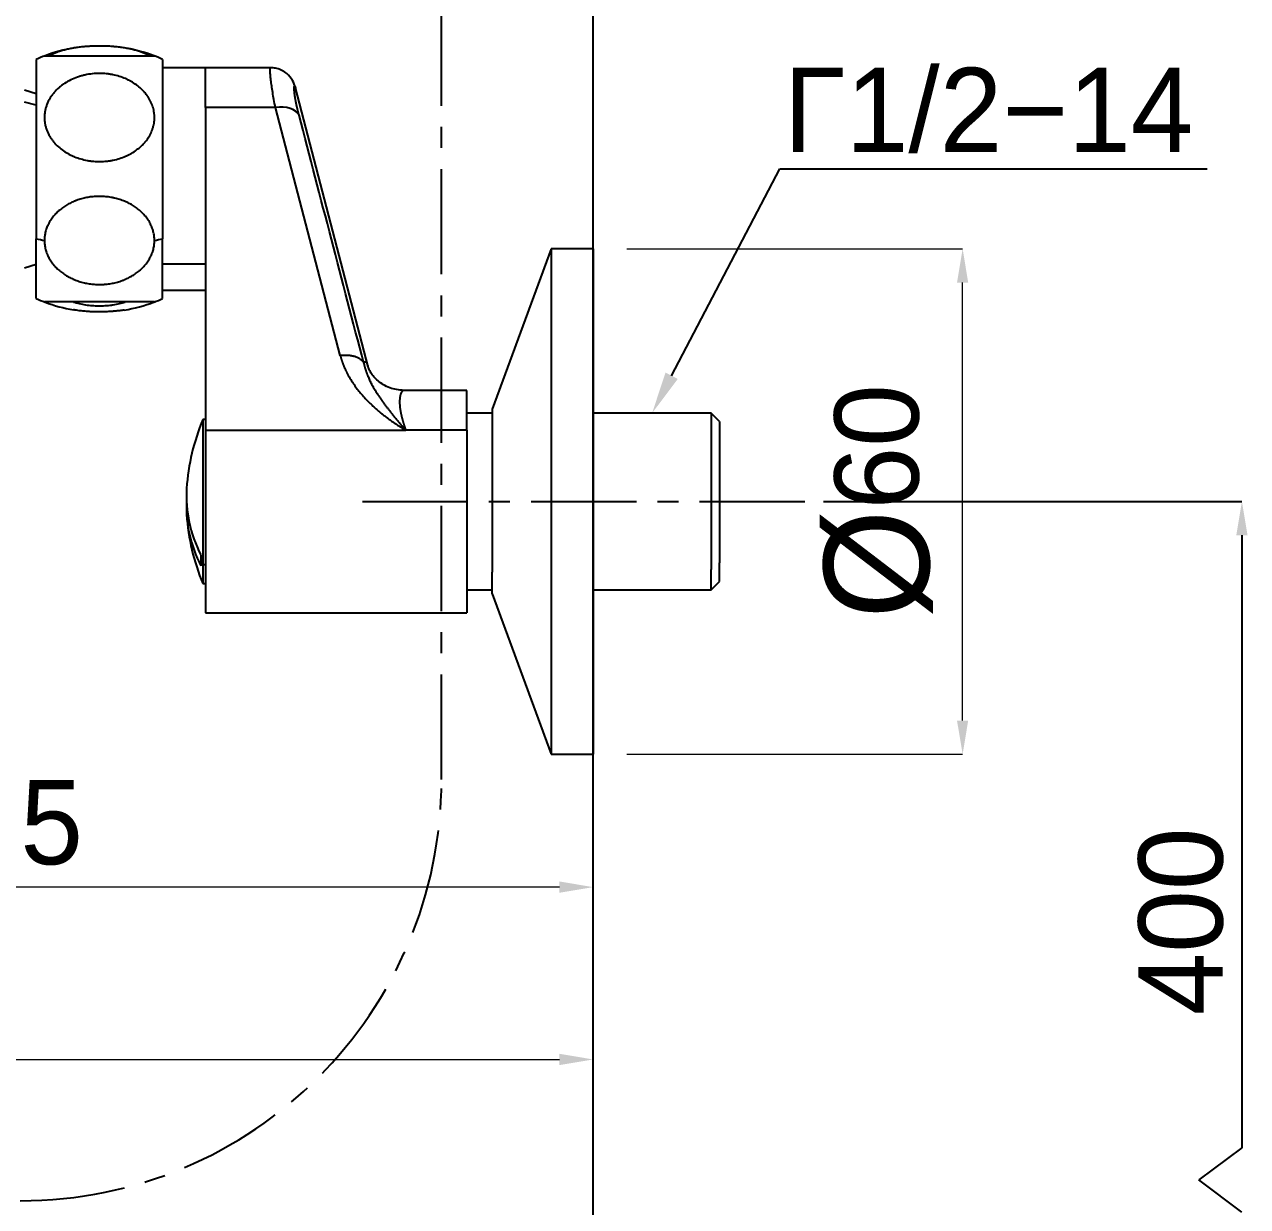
# Model space of a CAD drawing. Extents: x 0 to 1128, y 0 to 827.
# Drawn here: x 746.9 to 892.1, y 131.2 to 271.5 of the extents above; entities that cross this region are included whole.
import ezdxf
from ezdxf import colors
from ezdxf.entities.mleader import LeaderData, LeaderLine
from ezdxf.math import Vec2, Vec3

# ---------------------------------------------------------------- set-up
doc = ezdxf.new("R2010")
doc.units = 0
doc.header["$LTSCALE"] = 10
doc.header["$MEASUREMENT"] = 0
doc.header["$PDMODE"] = 3
doc.header["$PDSIZE"] = -10
doc.linetypes.add('CENTER', pattern=[2, 1.25, -0.25, 0.25, -0.25])
doc.layers.get('0').update_dxf_attribs({"linetype": 'CONTINUOUS'})
doc.layers.get('DEFPOINTS').update_dxf_attribs({"linetype": 'CONTINUOUS'})
doc.layers.add('1', color=7, linetype='CONTINUOUS')
doc.layers.add('치수선', color=7, linetype='CONTINUOUS', lineweight=20)
doc.styles.add('Daelim Dimension', font='')
doc.styles.get("Standard").update_dxf_attribs({"font": 'SYMBOL'})
doc.styles.get('Daelim Dimension').set_extended_font_data('나눔고딕')
doc.dimstyles.new('DEFAULT', dxfattribs={"dimscale": 2, "dimtxt": 2, "dimasz": 2, "dimexe": 0, "dimexo": 2, "dimgap": 1, "dimtad": 1, "dimdec": 1, "dimzin": 9, "dimdsep": 46, "dimtxsty": 'Daelim Dimension', "dimcen": 0.5, "dimclrd": 252, "dimclre": 252, "dimclrt": 3, "dimadec": 1, "dimazin": 0, "dimtfac": 1, "dimtdec": 1, "dimtix": 1, "dimtmove": 0, "dimatfit": 3, "dimfxl": 1, "dimtolj": 1, "dimtzin": 1, "dimlwd": 9, "dimlwe": 9, "dimarcsym": 0})

# ---------------------------------------------------------------- blocks, each defined once
blk = doc.blocks.new('*D17')
at = {"color": 5, "lineweight": 9, "ltscale": 0.5, "transparency": 16777216}
for p, q in [((818.45, 244.87), (858.31, 244.87)), ((858.31, 188.87), (858.31, 240.87)), ((818.45, 184.87), (858.31, 184.87))]:
    blk.add_line(p, q, dxfattribs=at)
at = {"color": 5, "ltscale": 0.5, "transparency": 16777216}
for points in [[(857.64, 240.87), (858.97, 240.87), (858.31, 244.87)], [(857.64, 188.87), (858.97, 188.87), (858.31, 184.87)]]:
    blk.add_solid(points, dxfattribs=at)
at = {"layer": 'DEFPOINTS', "color": 0, "ltscale": 0.5, "transparency": 16777216}
for p in [(814.45, 244.87), (858.31, 244.87), (814.45, 184.87)]:
    blk.add_point(p, dxfattribs=at)
at = {"color": 7, "lineweight": -3, "ltscale": 0.5, "transparency": 16777216, "insert": (848.32, 214.87), "char_height": 10, "attachment_point": 5, "rotation": 90, "style": 'Daelim Dimension'}
blk.add_mtext('\\A1;{\\H1.25x;\\C256;Ø}60', dxfattribs=at)
blk = doc.blocks.new('*D18')
at = {"color": 5, "lineweight": 9, "ltscale": 0.5, "transparency": 16777216}
for p, q in [((659.87, 180.87), (659.87, 169.09)), ((814.45, 180.87), (814.45, 169.09)), ((810.45, 169.09), (663.87, 169.09))]:
    blk.add_line(p, q, dxfattribs=at)
at = {"color": 5, "ltscale": 0.5, "transparency": 16777216}
for points in [[(663.87, 169.76), (663.87, 168.42), (659.87, 169.09)], [(810.45, 169.76), (810.45, 168.42), (814.45, 169.09)]]:
    blk.add_solid(points, dxfattribs=at)
at = {"layer": 'DEFPOINTS', "color": 0, "ltscale": 0.5, "transparency": 16777216}
for p in [(659.87, 184.87), (814.45, 184.87), (659.87, 169.09)]:
    blk.add_point(p, dxfattribs=at)
at = {"color": 7, "lineweight": -3, "ltscale": 0.5, "transparency": 16777216, "insert": (737.16, 176.73), "char_height": 10, "attachment_point": 5, "style": 'Daelim Dimension'}
blk.add_mtext('\\A1;154.5', dxfattribs=at)
blk = doc.blocks.new('*D19')
at = {"color": 5, "lineweight": 9, "ltscale": 0.5, "transparency": 16777216}
for p, q in [((617.22, 243.92), (617.22, 148.63)), ((814.45, 180.87), (814.45, 148.63)), ((621.22, 148.63), (810.45, 148.63))]:
    blk.add_line(p, q, dxfattribs=at)
at = {"color": 5, "ltscale": 0.5, "transparency": 16777216}
for points in [[(621.22, 149.3), (621.22, 147.96), (617.22, 148.63)], [(810.45, 149.3), (810.45, 147.96), (814.45, 148.63)]]:
    blk.add_solid(points, dxfattribs=at)
at = {"layer": 'DEFPOINTS', "color": 0, "ltscale": 0.5, "transparency": 16777216}
for p in [(617.22, 247.92), (814.45, 184.87), (814.45, 148.63)]:
    blk.add_point(p, dxfattribs=at)
at = {"color": 7, "lineweight": -3, "ltscale": 0.5, "transparency": 16777216, "insert": (715.83, 156.07), "char_height": 10, "attachment_point": 5, "style": 'Daelim Dimension'}
blk.add_mtext('\\A1;197', dxfattribs=at)

msp = doc.modelspace()

# ---------------------------------------------------------------- linework, layer by layer
at = {"color": 5, "lineweight": -3, "ltscale": 0.5}
for p, q in [((841.81, 214.87), (891.46, 214.87)), ((891.46, 210.87), (891.46, 138.15)), ((891.46, 138.15), (886.35, 134.32)), ((891.46, 130.48), (886.35, 134.32))]:
    msp.add_line(p, q, dxfattribs=at)
msp.add_solid([(890.79, 210.87), (892.13, 210.87), (891.46, 214.87)], dxfattribs=at)
at = {"layer": '1', "color": 7, "linetype": 'Continuous', "lineweight": -3}
for p, q in [((748.35, 267.37), (748.35, 246.07)), ((763.35, 267.37), (763.35, 246.07)), ((768.45, 266.37), (763.35, 266.37)), ((776.16, 266.37), (768.45, 266.37)), ((768.45, 261.65), (768.45, 266.37)), ((748.35, 263.27), (746.95, 263.72)), ((787.76, 230.86), (779.12, 263.98)), ((748.35, 261.92), (746.95, 262.3)), ((768.45, 261.65), (768.45, 223.35)), ((776.74, 261.65), (768.45, 261.65)), ((784.42, 232.21), (776.74, 261.65)), ((748.35, 238.97), (748.35, 246.07)), ((763.35, 238.97), (763.35, 246.07)), ((809.45, 244.87), (802.45, 225.82)), ((814.45, 244.87), (809.45, 244.87)), ((809.45, 244.87), (809.45, 191.88)), ((814.45, 244.87), (814.45, 184.87)), ((746.95, 242.62), (748.35, 243.06)), ((768.45, 243.06), (763.35, 243.06)), ((763.35, 239.97), (768.45, 239.97)), ((799.45, 228.07), (792.02, 228.07)), ((792.02, 228.07), (792.02, 228.07)), ((799.45, 223.35), (799.45, 228.07)), ((802.45, 225.37), (799.45, 225.37)), ((802.45, 225.82), (802.45, 206.48)), ((828.45, 225.37), (814.45, 225.37)), ((829.45, 224.37), (828.45, 225.37)), ((828.45, 225.37), (828.45, 206.82)), ((768.45, 224.62), (768.13, 224.62)), ((768.13, 224.62), (768.13, 207.4)), ((829.45, 224.37), (829.45, 207.59)), ((768.45, 223.35), (768.45, 201.67)), ((768.45, 223.35), (792.2, 223.35)), ((799.45, 223.35), (792.2, 223.35)), ((799.45, 223.35), (799.45, 201.67)), ((768.13, 207.4), (768.13, 205.12)), ((768.13, 207.4), (768.45, 207.4)), ((802.45, 203.92), (802.45, 206.48)), ((828.45, 204.37), (828.45, 206.82)), ((829.45, 205.37), (829.45, 207.59)), ((768.13, 205.12), (768.45, 205.12)), ((828.45, 204.37), (829.45, 205.37)), ((799.45, 204.37), (802.45, 204.37)), ((802.45, 203.92), (809.45, 184.87)), ((814.45, 204.37), (828.45, 204.37)), ((768.45, 201.67), (799.45, 201.67)), ((809.45, 191.88), (809.45, 184.87)), ((809.45, 184.87), (814.45, 184.87))]:
    msp.add_line(p, q, dxfattribs=at)
at = {"layer": '1', "color": 1, "linetype": 'CENTER', "lineweight": -3}
msp.add_line((787.08, 214.87), (841.81, 214.87), dxfattribs=at)
at = {"layer": '1', "color": 7, "linetype": 'Continuous', "lineweight": -3}
for centre, radius, start, end in [((755.85, 250.59), 18.38, 99.6484, 110.5736), ((755.85, 250.59), 18.38, 69.359, 80.8356), ((755.85, 250.59), 18.38, 110.5738, 114.0852), ((755.85, 250.59), 18.38, 65.9148, 69.3589), ((755.85, 255.75), 18.38, 245.9148, 249.4277), ((755.85, 255.75), 18.38, 249.4278, 260.3623), ((755.85, 255.75), 18.38, 279.1691, 290.74), ((755.85, 255.75), 18.38, 290.6418, 294.0852), ((791.15, 214.87), 25, 157.0455, 176.4322), ((791.15, 214.87), 25, 183.5678, 202.9545)]:
    msp.add_arc(centre, radius, start, end, dxfattribs=at)
at = {"layer": '1', "color": 1, "linetype": 'CENTER', "lineweight": -3}
msp.add_arc((746.45, 181.85), 50, 270, 360, dxfattribs=at)
at = {"layer": '1', "color": 7, "linetype": 'Continuous', "lineweight": -3}
for centre, major_axis, ratio, start_param, end_param in [((776.74, 259.72), (-2.9, -0.76), 0.630305, 3.29273, 4.54929), ((755.85, 254.46), (-18.38, 0), 0.5, 1.150431, 1.207428), ((755.85, 254.46), (-18.38, 0), 0.5, 1.934165, 1.991162), ((791.15, 215.51), (24.98, 0), 0.766044, 3.093873, 3.515313), ((791.15, 214.22), (24.98, 0), 0.766044, 3.108004, 3.515313), ((791.15, 214.87), (25, 0), 0.766044, 3.516296, 3.542224)]:
    msp.add_ellipse(centre, major_axis=major_axis, ratio=ratio, start_param=start_param, end_param=end_param, dxfattribs=at)
at = {"layer": '1', "color": 1, "linetype": 'CENTER', "lineweight": -3}
msp.add_open_spline([(796.45, 181.85), (796.45, 341.64), (796.45, 398.72)], degree=1, knots=[0.3515944, 0.3515944, 0.9166667, 1, 1], dxfattribs=at)
at = {"layer": '1', "color": 7, "linetype": 'Continuous', "lineweight": -3}
for points, knots in [([(761.73, 267.78), (761.68, 267.82), (761.62, 267.85), (761.45, 267.95), (761.33, 268.01), (761.14, 268.09), (761.08, 268.12), (760.95, 268.18), (760.88, 268.2), (760.67, 268.28), (760.52, 268.33), (760.22, 268.42), (760.06, 268.47), (759.81, 268.53), (759.72, 268.55), (759.59, 268.58), (759.55, 268.59), (759.46, 268.61), (759.42, 268.62), (759.19, 268.66), (759.01, 268.69), (758.64, 268.75), (758.26, 268.81), (757.87, 268.85), (757.62, 268.87), (757.57, 268.88), (757.47, 268.89), (757.32, 268.9), (757.17, 268.91), (756.86, 268.93), (756.46, 268.95), (756.05, 268.95), (755.74, 268.95), (755.64, 268.95), (755.48, 268.95), (755.43, 268.95), (755.33, 268.95), (755.28, 268.95), (755.02, 268.94), (754.81, 268.93), (754.41, 268.9), (754.21, 268.89), (753.82, 268.85), (753.62, 268.83), (753.33, 268.79), (753.24, 268.78), (753.09, 268.76), (753.05, 268.75), (752.95, 268.74), (752.9, 268.73), (752.67, 268.69), (752.31, 268.63), (751.97, 268.55), (751.64, 268.47), (751.48, 268.42), (751.25, 268.35), (751.17, 268.33), (751.06, 268.29), (751.02, 268.28), (750.95, 268.25), (750.92, 268.24), (750.74, 268.18), (750.61, 268.12), (750.36, 268.01), (750.25, 267.95), (750.07, 267.85), (750.01, 267.81), (749.94, 267.77)], [0, 0, 0, 0, 0.025923, 0.025923, 0.068914, 0.068914, 0.090409, 0.090409, 0.111904, 0.111904, 0.154894, 0.154894, 0.197885, 0.197885, 0.21938, 0.21938, 0.230128, 0.230128, 0.240875, 0.240875, 0.283866, 0.283866, 0.326856, 0.369847, 0.369847, 0.380594, 0.380594, 0.391342, 0.412837, 0.412837, 0.455827, 0.498818, 0.498818, 0.520313, 0.520313, 0.531061, 0.531061, 0.541808, 0.541808, 0.584799, 0.584799, 0.627789, 0.627789, 0.670779, 0.670779, 0.692275, 0.692275, 0.703022, 0.703022, 0.71377, 0.71377, 0.75676, 0.799751, 0.799751, 0.842741, 0.842741, 0.864236, 0.864236, 0.874984, 0.874984, 0.885732, 0.885732, 0.928722, 0.928722, 0.971712, 0.971712, 1, 1, 1, 1]), ([(749.31, 267.77), (749.31, 267.77), (749.32, 267.77), (749.34, 267.77), (749.37, 267.77), (749.38, 267.77), (749.41, 267.77), (749.42, 267.77), (749.43, 267.77), (749.44, 267.77), (749.49, 267.77), (749.54, 267.77), (749.65, 267.77), (749.78, 267.77), (749.93, 267.77), (750.04, 267.77), (750.06, 267.77), (750.11, 267.77), (750.18, 267.77), (750.25, 267.77), (750.4, 267.77), (750.61, 267.77), (750.84, 267.77), (751.03, 267.77), (751.09, 267.77), (751.19, 267.77), (751.22, 267.77), (751.28, 267.77), (751.45, 267.77), (751.62, 267.77), (751.91, 267.77), (752.2, 267.77), (752.51, 267.77), (752.75, 267.77), (752.83, 267.77), (752.95, 267.77), (752.99, 267.77), (753.07, 267.77), (753.27, 267.77), (753.48, 267.77), (753.82, 267.77), (754.16, 267.77), (754.5, 267.77), (754.77, 267.77), (754.85, 267.77), (754.99, 267.77), (755.03, 267.77), (755.12, 267.77), (755.34, 267.77), (755.74, 267.77), (756.27, 267.77), (756.62, 267.77), (756.97, 267.77), (757.15, 267.77), (757.37, 267.77), (757.41, 267.77), (757.5, 267.77), (757.63, 267.77), (757.76, 267.77), (758.01, 267.77), (758.35, 267.77), (758.67, 267.77), (758.99, 267.77), (759.14, 267.77), (759.38, 267.77), (759.45, 267.77), (759.6, 267.77), (759.68, 267.77), (759.9, 267.77), (760.18, 267.77), (760.44, 267.77), (760.7, 267.77), (760.82, 267.77), (760.99, 267.77), (761.08, 267.77), (761.16, 267.77), (761.21, 267.77), (761.24, 267.77), (761.37, 267.77), (761.57, 267.77), (761.74, 267.77), (761.89, 267.77), (761.96, 267.77), (762.05, 267.77), (762.1, 267.77), (762.13, 267.77), (762.16, 267.77), (762.17, 267.77), (762.23, 267.77), (762.27, 267.77), (762.33, 267.77), (762.37, 267.77), (762.38, 267.77), (762.38, 267.77)], [0, 0, 0, 0, 0.009185, 0.036134, 0.036134, 0.049608, 0.049608, 0.056346, 0.056346, 0.063083, 0.063083, 0.090032, 0.090032, 0.116981, 0.14393, 0.14393, 0.150667, 0.150667, 0.157405, 0.170879, 0.170879, 0.197828, 0.224777, 0.224777, 0.238252, 0.238252, 0.244989, 0.244989, 0.251727, 0.278676, 0.278676, 0.305625, 0.332574, 0.332574, 0.346048, 0.346048, 0.352786, 0.352786, 0.359523, 0.386472, 0.386472, 0.413421, 0.44037, 0.44037, 0.453845, 0.453845, 0.460582, 0.460582, 0.467319, 0.494269, 0.521218, 0.548167, 0.548167, 0.575116, 0.575116, 0.581853, 0.581853, 0.588591, 0.602065, 0.602065, 0.629014, 0.655963, 0.655963, 0.682912, 0.682912, 0.696387, 0.696387, 0.709862, 0.709862, 0.736811, 0.76376, 0.76376, 0.790709, 0.790709, 0.804183, 0.810921, 0.810921, 0.817658, 0.817658, 0.844607, 0.871556, 0.871556, 0.898505, 0.898505, 0.91198, 0.918717, 0.918717, 0.925454, 0.925454, 0.952404, 0.952404, 0.979353, 1, 1, 1, 1]), ([(755.89, 265.7), (755.59, 265.7), (755.29, 265.68), (754.7, 265.62), (754.41, 265.57), (753.97, 265.48), (753.83, 265.44), (753.65, 265.39), (753.61, 265.38), (753.54, 265.36), (753.43, 265.33), (753.33, 265.29), (752.98, 265.17), (752.71, 265.06), (752.19, 264.81), (751.94, 264.66), (751.67, 264.48), (751.64, 264.46), (751.58, 264.42), (751.55, 264.4), (751.46, 264.34), (751.4, 264.3), (751.24, 264.17), (751.13, 264.08), (750.81, 263.81), (750.62, 263.61), (750.35, 263.3), (750.27, 263.19), (750.17, 263.05), (750.15, 263.02), (750.11, 262.97), (750.09, 262.94), (750.03, 262.85), (750, 262.79), (749.82, 262.51), (749.71, 262.27), (749.56, 261.9), (749.52, 261.78), (749.45, 261.53), (749.42, 261.4), (749.37, 261.14), (749.33, 260.88), (749.31, 260.62), (749.31, 260.23), (749.33, 259.97), (749.39, 259.68), (749.39, 259.65), (749.41, 259.59), (749.41, 259.55), (749.44, 259.46), (749.45, 259.39), (749.51, 259.2), (749.55, 259.08), (749.69, 258.71), (749.8, 258.47), (749.96, 258.21), (749.98, 258.18), (750.01, 258.12), (750.03, 258.09), (750.08, 258.01), (750.12, 257.95), (750.24, 257.78), (750.32, 257.67), (750.59, 257.36), (750.78, 257.16), (750.99, 256.97)], [0, 0, 0, 0, 0.0625, 0.0625, 0.125, 0.125, 0.15625, 0.15625, 0.164062, 0.164062, 0.171875, 0.1875, 0.1875, 0.25, 0.25, 0.3125, 0.3125, 0.320312, 0.320312, 0.328125, 0.328125, 0.34375, 0.34375, 0.375, 0.375, 0.4375, 0.4375, 0.46875, 0.46875, 0.476562, 0.476562, 0.484375, 0.484375, 0.5, 0.5, 0.5625, 0.5625, 0.59375, 0.59375, 0.625, 0.625, 0.65625, 0.6875, 0.6875, 0.75, 0.75, 0.757812, 0.757812, 0.765625, 0.765625, 0.78125, 0.78125, 0.8125, 0.8125, 0.875, 0.875, 0.882812, 0.882812, 0.890625, 0.890625, 0.90625, 0.90625, 0.9375, 0.9375, 1, 1, 1, 1]), ([(750.99, 256.97), (751.18, 256.81), (751.37, 256.66), (751.78, 256.37), (751.99, 256.24), (752.32, 256.07), (752.43, 256.01), (752.61, 255.93), (752.69, 255.89), (752.78, 255.85), (752.84, 255.83), (752.87, 255.81), (753.14, 255.7), (753.38, 255.62), (753.88, 255.48), (754.13, 255.42), (754.51, 255.35), (754.64, 255.33), (754.83, 255.3), (754.9, 255.29), (755.03, 255.28), (755.09, 255.27), (755.42, 255.24), (755.68, 255.23), (756.2, 255.24), (756.46, 255.26), (756.85, 255.3), (756.98, 255.32), (757.17, 255.35), (757.23, 255.36), (757.33, 255.37), (757.36, 255.38), (757.43, 255.39), (757.71, 255.45), (758, 255.53), (758.48, 255.68), (758.72, 255.77), (759.07, 255.92), (759.19, 255.97), (759.36, 256.06), (759.41, 256.09), (759.5, 256.13), (759.52, 256.15), (759.58, 256.18), (759.83, 256.32), (760.06, 256.47), (760.46, 256.76), (760.65, 256.92), (760.91, 257.17), (761, 257.25), (761.12, 257.39), (761.16, 257.43), (761.22, 257.5), (761.24, 257.52), (761.28, 257.57), (761.3, 257.59), (761.47, 257.8), (761.6, 257.99), (761.84, 258.39), (761.95, 258.6), (762.08, 258.92), (762.12, 259.02), (762.18, 259.19), (762.2, 259.24), (762.23, 259.35), (762.24, 259.41), (762.31, 259.69), (762.35, 259.91), (762.38, 260.36), (762.38, 260.59), (762.36, 260.84), (762.36, 260.87), (762.35, 260.93), (762.34, 261.01), (762.33, 261.1), (762.3, 261.27), (762.28, 261.38), (762.2, 261.71), (762.12, 261.92), (762.01, 262.19), (761.98, 262.27), (761.94, 262.35), (761.91, 262.4), (761.9, 262.43), (761.83, 262.56), (761.77, 262.66), (761.59, 262.96), (761.45, 263.15), (761.23, 263.43), (761.15, 263.52), (761.02, 263.65), (760.98, 263.69), (760.89, 263.78), (760.85, 263.82), (760.63, 264.03), (760.44, 264.19), (760.04, 264.48), (759.83, 264.61), (759.56, 264.77), (759.47, 264.81), (759.39, 264.86), (759.33, 264.89), (759.3, 264.9), (759.16, 264.97), (759.04, 265.03), (758.69, 265.18), (758.45, 265.27), (757.96, 265.42), (757.71, 265.48), (757.39, 265.55), (757.33, 265.56), (757.2, 265.58), (757.01, 265.62), (756.81, 265.64), (756.42, 265.68), (756.16, 265.7), (755.89, 265.7)], [0, 0, 0, 0, 0.03125, 0.03125, 0.0625, 0.0625, 0.078125, 0.078125, 0.085937, 0.089844, 0.089844, 0.09375, 0.09375, 0.125, 0.125, 0.15625, 0.15625, 0.171875, 0.171875, 0.179687, 0.179687, 0.1875, 0.1875, 0.21875, 0.21875, 0.25, 0.25, 0.265625, 0.265625, 0.273437, 0.273437, 0.277344, 0.277344, 0.28125, 0.3125, 0.3125, 0.34375, 0.34375, 0.359375, 0.359375, 0.367187, 0.367187, 0.371094, 0.371094, 0.375, 0.40625, 0.40625, 0.4375, 0.4375, 0.453125, 0.453125, 0.460937, 0.460937, 0.464844, 0.464844, 0.46875, 0.46875, 0.5, 0.5, 0.53125, 0.53125, 0.546875, 0.546875, 0.554687, 0.554687, 0.5625, 0.5625, 0.59375, 0.59375, 0.625, 0.625, 0.628906, 0.628906, 0.632812, 0.640625, 0.640625, 0.65625, 0.65625, 0.6875, 0.6875, 0.695312, 0.699219, 0.699219, 0.703125, 0.703125, 0.71875, 0.71875, 0.75, 0.75, 0.765625, 0.765625, 0.773437, 0.773437, 0.78125, 0.78125, 0.8125, 0.8125, 0.84375, 0.84375, 0.851562, 0.855469, 0.855469, 0.859375, 0.859375, 0.875, 0.875, 0.90625, 0.90625, 0.9375, 0.9375, 0.945312, 0.945312, 0.953125, 0.96875, 0.96875, 1, 1, 1, 1]), ([(776.74, 261.65), (776.67, 261.98), (776.61, 262.29), (776.5, 262.88), (776.45, 263.16), (776.37, 263.7), (776.33, 263.95), (776.28, 264.31), (776.25, 264.48), (776.23, 264.67), (776.22, 264.76), (776.21, 264.8), (776.21, 264.82), (776.21, 264.83), (776.21, 264.84), (776.21, 264.84), (776.21, 264.84), (776.21, 264.84), (776.21, 264.84), (776.21, 264.84), (776.19, 265.02), (776.17, 265.19), (776.14, 265.5), (776.13, 265.64), (776.12, 265.9), (776.12, 266.01), (776.12, 266.15), (776.12, 266.19), (776.12, 266.24), (776.12, 266.26), (776.13, 266.29), (776.13, 266.3), (776.13, 266.3), (776.13, 266.31), (776.13, 266.31), (776.13, 266.31), (776.13, 266.31), (776.13, 266.31), (776.13, 266.31), (776.13, 266.31), (776.13, 266.31), (776.13, 266.31), (776.13, 266.31), (776.13, 266.32), (776.13, 266.32), (776.14, 266.34), (776.14, 266.35), (776.14, 266.36), (776.15, 266.36), (776.15, 266.37), (776.16, 266.37), (776.16, 266.37)], [0, 0, 0, 0, 0.103756, 0.103756, 0.207512, 0.207512, 0.311268, 0.311268, 0.363146, 0.389085, 0.402055, 0.40854, 0.411782, 0.413403, 0.414214, 0.414619, 0.414822, 0.414923, 0.414923, 0.415024, 0.415024, 0.51878, 0.51878, 0.622537, 0.622537, 0.726293, 0.726293, 0.778171, 0.778171, 0.80411, 0.817079, 0.823564, 0.826806, 0.828428, 0.829238, 0.829643, 0.829846, 0.829947, 0.829998, 0.830023, 0.830036, 0.830036, 0.830049, 0.830049, 0.881927, 0.881927, 0.933805, 0.933805, 0.985683, 0.985683, 1, 1, 1, 1]), ([(779.15, 263.81), (779.1, 264.1), (778.91, 264.68), (778.32, 265.54), (777.52, 266.09), (776.76, 266.33), (776.36, 266.37), (776.15, 266.37)], [0, 0, 0, 0, 0.222928, 0.467673, 0.731149, 0.866335, 1, 1, 1, 1]), ([(779.54, 260.75), (779.53, 260.76), (779.53, 260.79), (779.52, 260.82), (779.51, 260.86), (779.5, 260.89), (779.49, 260.93), (779.48, 260.97), (779.47, 261), (779.46, 261.04), (779.45, 261.07), (779.44, 261.11), (779.44, 261.14), (779.43, 261.18), (779.42, 261.21), (779.41, 261.25), (779.4, 261.28), (779.39, 261.32), (779.38, 261.35), (779.38, 261.39), (779.37, 261.42), (779.36, 261.46), (779.35, 261.49), (779.34, 261.52), (779.34, 261.56), (779.33, 261.59), (779.32, 261.62), (779.31, 261.66), (779.3, 261.69), (779.3, 261.72), (779.29, 261.76), (779.28, 261.79), (779.28, 261.82), (779.27, 261.85), (779.26, 261.89), (779.25, 261.92), (779.25, 261.95), (779.24, 261.98), (779.23, 262.01), (779.23, 262.04), (779.22, 262.07), (779.21, 262.11), (779.21, 262.14), (779.2, 262.17), (779.2, 262.2), (779.19, 262.23), (779.18, 262.26), (779.18, 262.29), (779.17, 262.32), (779.17, 262.35), (779.16, 262.38), (779.15, 262.41), (779.15, 262.43), (779.14, 262.46), (779.14, 262.49), (779.13, 262.52), (779.13, 262.55), (779.12, 262.58), (779.12, 262.6), (779.11, 262.63), (779.11, 262.66), (779.1, 262.69), (779.1, 262.71), (779.09, 262.74), (779.09, 262.77), (779.08, 262.79), (779.08, 262.82), (779.08, 262.85), (779.07, 262.87), (779.07, 262.9), (779.06, 262.92), (779.06, 262.95), (779.06, 262.97), (779.05, 263), (779.05, 263.02), (779.04, 263.05), (779.03, 263.14), (779.01, 263.29), (778.99, 263.49), (778.97, 263.67), (778.97, 263.84), (778.96, 263.98), (778.97, 264.1), (778.98, 264.16), (779, 264.19), (779.01, 264.21), (779.04, 264.2), (779.07, 264.15), (779.09, 264.08), (779.1, 264.04), (779.11, 264.02)], [0, 0, 0, 0, 0.004563, 0.00913, 0.013701, 0.018275, 0.022854, 0.027437, 0.032024, 0.036615, 0.04121, 0.045808, 0.050411, 0.055018, 0.059629, 0.064244, 0.068863, 0.073486, 0.078113, 0.082744, 0.087379, 0.092019, 0.096662, 0.101309, 0.105961, 0.110616, 0.115275, 0.119939, 0.124607, 0.129278, 0.133954, 0.138634, 0.143318, 0.148006, 0.152698, 0.157394, 0.162094, 0.166799, 0.171507, 0.17622, 0.180936, 0.185657, 0.190382, 0.195112, 0.199845, 0.204583, 0.209325, 0.214072, 0.218822, 0.223578, 0.228337, 0.233101, 0.237869, 0.242642, 0.247419, 0.252201, 0.256988, 0.261778, 0.266574, 0.271374, 0.276178, 0.280988, 0.285802, 0.29062, 0.295444, 0.300272, 0.305105, 0.309942, 0.314785, 0.319632, 0.324484, 0.329341, 0.334203, 0.33907, 0.343942, 0.348819, 0.353701, 0.398408, 0.446086, 0.496766, 0.550486, 0.607278, 0.667179, 0.730236, 0.756855, 0.799373, 0.857907, 0.932618, 0.967092, 1, 1, 1, 1]), ([(779.11, 264.02), (779.11, 264.02), (779.11, 264.02), (779.11, 264.01), (779.11, 264)], [0, 0, 0, 0, 0.00894, 1, 1, 1, 1]), ([(762.38, 245.87), (762.38, 246.05), (762.37, 246.23), (762.32, 246.58), (762.25, 246.93), (762.14, 247.27), (762.06, 247.48), (762.04, 247.53), (762, 247.61), (761.98, 247.65), (761.93, 247.78), (761.88, 247.86), (761.75, 248.1), (761.66, 248.26), (761.45, 248.56), (761.33, 248.71), (761.14, 248.92), (761.08, 248.99), (760.95, 249.13), (760.88, 249.2), (760.67, 249.39), (760.52, 249.52), (760.22, 249.75), (760.06, 249.87), (759.81, 250.02), (759.72, 250.07), (759.59, 250.15), (759.55, 250.17), (759.46, 250.22), (759.42, 250.24), (759.19, 250.36), (759.01, 250.44), (758.64, 250.6), (758.26, 250.73), (757.87, 250.84), (757.62, 250.9), (757.57, 250.91), (757.47, 250.93), (757.32, 250.96), (757.17, 250.99), (756.86, 251.04), (756.46, 251.08), (756.05, 251.1), (755.74, 251.1), (755.64, 251.1), (755.48, 251.09), (755.43, 251.09), (755.33, 251.08), (755.28, 251.08), (755.02, 251.06), (754.81, 251.04), (754.41, 250.97), (754.21, 250.93), (753.82, 250.84), (753.62, 250.79), (753.33, 250.69), (753.24, 250.66), (753.09, 250.61), (753.05, 250.59), (752.95, 250.55), (752.9, 250.54), (752.67, 250.44), (752.31, 250.27), (751.97, 250.08), (751.64, 249.87), (751.48, 249.76), (751.25, 249.58), (751.17, 249.52), (751.06, 249.42), (751.02, 249.39), (750.95, 249.33), (750.92, 249.29), (750.74, 249.13), (750.61, 248.99), (750.36, 248.71), (750.25, 248.56), (750.04, 248.26), (749.94, 248.1), (749.83, 247.9), (749.81, 247.86), (749.77, 247.78), (749.71, 247.65), (749.65, 247.53), (749.55, 247.28), (749.5, 247.1), (749.41, 246.76), (749.37, 246.58), (749.34, 246.36), (749.34, 246.32), (749.33, 246.23), (749.33, 246.18), (749.32, 246.05), (749.31, 245.96), (749.31, 245.87)], [0, 0, 0, 0, 0.03125, 0.03125, 0.0625, 0.09375, 0.09375, 0.101562, 0.101562, 0.109375, 0.109375, 0.125, 0.125, 0.15625, 0.15625, 0.1875, 0.1875, 0.203125, 0.203125, 0.21875, 0.21875, 0.25, 0.25, 0.28125, 0.28125, 0.296875, 0.296875, 0.304687, 0.304687, 0.3125, 0.3125, 0.34375, 0.34375, 0.375, 0.40625, 0.40625, 0.414062, 0.414062, 0.421875, 0.4375, 0.4375, 0.46875, 0.5, 0.5, 0.515625, 0.515625, 0.523437, 0.523437, 0.53125, 0.53125, 0.5625, 0.5625, 0.59375, 0.59375, 0.625, 0.625, 0.640625, 0.640625, 0.648437, 0.648437, 0.65625, 0.65625, 0.6875, 0.71875, 0.71875, 0.75, 0.75, 0.765625, 0.765625, 0.773437, 0.773437, 0.78125, 0.78125, 0.8125, 0.8125, 0.84375, 0.84375, 0.875, 0.875, 0.882812, 0.882812, 0.890625, 0.90625, 0.90625, 0.9375, 0.9375, 0.96875, 0.96875, 0.976562, 0.976562, 0.984375, 0.984375, 1, 1, 1, 1]), ([(749.31, 245.87), (749.31, 245.69), (749.33, 245.51), (749.37, 245.16), (749.44, 244.81), (749.55, 244.46), (749.63, 244.25), (749.65, 244.21), (749.69, 244.13), (749.71, 244.08), (749.77, 243.96), (749.81, 243.88), (749.94, 243.64), (750.03, 243.48), (750.25, 243.18), (750.36, 243.03), (750.55, 242.81), (750.61, 242.74), (750.74, 242.61), (750.81, 242.54), (751.02, 242.34), (751.17, 242.22), (751.48, 241.98), (751.64, 241.87), (751.89, 241.71), (751.97, 241.66), (752.1, 241.59), (752.14, 241.56), (752.23, 241.51), (752.27, 241.49), (752.5, 241.38), (752.68, 241.29), (753.05, 241.14), (753.43, 241), (753.82, 240.89), (754.07, 240.84), (754.12, 240.82), (754.22, 240.8), (754.37, 240.77), (754.52, 240.75), (754.83, 240.7), (755.23, 240.65), (755.64, 240.64), (755.95, 240.64), (756.05, 240.64), (756.21, 240.64), (756.26, 240.65), (756.36, 240.65), (756.41, 240.66), (756.67, 240.68), (756.88, 240.7), (757.28, 240.76), (757.48, 240.8), (757.87, 240.89), (758.07, 240.95), (758.36, 241.04), (758.46, 241.07), (758.6, 241.13), (758.65, 241.14), (758.74, 241.18), (758.79, 241.2), (759.02, 241.3), (759.38, 241.46), (759.72, 241.66), (760.05, 241.87), (760.21, 241.98), (760.44, 242.16), (760.52, 242.22), (760.63, 242.31), (760.67, 242.34), (760.74, 242.41), (760.78, 242.44), (760.95, 242.61), (761.08, 242.74), (761.33, 243.03), (761.44, 243.17), (761.65, 243.48), (761.75, 243.63), (761.86, 243.84), (761.88, 243.88), (761.92, 243.96), (761.99, 244.08), (762.04, 244.21), (762.14, 244.46), (762.2, 244.63), (762.29, 244.98), (762.32, 245.15), (762.35, 245.37), (762.35, 245.42), (762.36, 245.51), (762.37, 245.55), (762.37, 245.69), (762.38, 245.78), (762.38, 245.87)], [0, 0, 0, 0, 0.03125, 0.03125, 0.0625, 0.09375, 0.09375, 0.101563, 0.101563, 0.109375, 0.109375, 0.125, 0.125, 0.15625, 0.15625, 0.1875, 0.1875, 0.203125, 0.203125, 0.21875, 0.21875, 0.25, 0.25, 0.28125, 0.28125, 0.296875, 0.296875, 0.304688, 0.304688, 0.3125, 0.3125, 0.34375, 0.34375, 0.375, 0.40625, 0.40625, 0.414063, 0.414063, 0.421875, 0.4375, 0.4375, 0.46875, 0.5, 0.5, 0.515625, 0.515625, 0.523438, 0.523438, 0.53125, 0.53125, 0.5625, 0.5625, 0.59375, 0.59375, 0.625, 0.625, 0.640625, 0.640625, 0.648438, 0.648438, 0.65625, 0.65625, 0.6875, 0.71875, 0.71875, 0.75, 0.75, 0.765625, 0.765625, 0.773438, 0.773438, 0.78125, 0.78125, 0.8125, 0.8125, 0.84375, 0.84375, 0.875, 0.875, 0.882813, 0.882813, 0.890625, 0.90625, 0.90625, 0.9375, 0.9375, 0.96875, 0.96875, 0.976563, 0.976563, 0.984375, 0.984375, 1, 1, 1, 1]), ([(755.89, 238.57), (755.72, 238.57), (755.36, 238.57), (754.83, 238.57), (754.49, 238.57), (754.14, 238.57), (753.97, 238.57), (753.76, 238.57), (753.71, 238.57), (753.63, 238.57), (753.59, 238.57), (753.46, 238.57), (753.38, 238.57), (753.13, 238.57), (752.81, 238.57), (752.49, 238.57), (752.19, 238.57), (752.04, 238.57), (751.82, 238.57), (751.75, 238.57), (751.65, 238.57), (751.61, 238.57), (751.54, 238.57), (751.37, 238.57), (751.07, 238.57), (750.83, 238.57), (750.6, 238.57), (750.5, 238.57), (750.34, 238.57), (750.27, 238.57), (750.2, 238.57), (750.15, 238.57), (750.13, 238.57), (750.01, 238.57), (749.85, 238.57), (749.71, 238.57), (749.59, 238.57), (749.54, 238.57), (749.47, 238.57), (749.44, 238.57), (749.41, 238.57), (749.4, 238.57), (749.39, 238.57), (749.36, 238.57), (749.34, 238.57), (749.32, 238.57), (749.31, 238.57), (749.31, 238.57)], [0, 0, 0, 0, 0.053571, 0.107141, 0.160712, 0.160712, 0.214283, 0.214283, 0.227676, 0.227676, 0.241068, 0.241068, 0.267854, 0.267854, 0.321424, 0.374995, 0.374995, 0.428566, 0.428566, 0.455351, 0.455351, 0.468744, 0.468744, 0.482137, 0.535707, 0.589278, 0.589278, 0.642849, 0.642849, 0.669634, 0.683027, 0.683027, 0.69642, 0.69642, 0.74999, 0.803561, 0.803561, 0.857132, 0.857132, 0.883917, 0.89731, 0.89731, 0.910703, 0.910703, 0.964273, 0.964273, 1, 1, 1, 1]), ([(752.76, 238.56), (752.78, 238.56), (752.8, 238.55), (752.84, 238.54), (752.87, 238.53), (753.14, 238.45), (753.38, 238.39), (753.88, 238.28), (754.13, 238.24), (754.51, 238.18), (754.64, 238.17), (754.83, 238.15), (754.9, 238.14), (755.03, 238.13), (755.09, 238.13), (755.42, 238.11), (755.68, 238.1), (756.2, 238.1), (756.46, 238.12), (756.85, 238.15), (756.98, 238.16), (757.17, 238.18), (757.23, 238.19), (757.33, 238.2), (757.36, 238.21), (757.43, 238.22), (757.71, 238.26), (758, 238.32), (758.46, 238.43), (758.68, 238.49), (758.9, 238.55)], [0, 0, 0, 0, 0.00881, 0.00881, 0.024213, 0.024213, 0.147434, 0.147434, 0.270655, 0.270655, 0.332265, 0.332265, 0.363071, 0.363071, 0.393876, 0.393876, 0.517097, 0.517097, 0.640318, 0.640318, 0.701928, 0.701928, 0.732734, 0.732734, 0.748136, 0.748136, 0.763539, 0.88676, 0.88676, 1, 1, 1, 1]), ([(760.76, 238.57), (760.61, 238.57), (760.44, 238.57), (760.1, 238.57), (759.92, 238.57), (759.55, 238.57), (759.36, 238.57), (759.11, 238.57), (759.06, 238.57), (758.96, 238.57), (758.9, 238.57), (758.75, 238.57), (758.65, 238.57), (758.33, 238.57), (758.12, 238.57), (757.69, 238.57), (757.47, 238.57), (757.14, 238.57), (757.03, 238.57), (756.86, 238.57), (756.8, 238.57), (756.69, 238.57), (756.63, 238.57), (756.35, 238.57), (756.12, 238.57), (755.89, 238.57)], [0, 0, 0, 0, 0.125, 0.125, 0.25, 0.25, 0.375, 0.375, 0.40625, 0.40625, 0.4375, 0.4375, 0.5, 0.5, 0.625, 0.625, 0.75, 0.75, 0.8125, 0.8125, 0.84375, 0.84375, 0.875, 0.875, 1, 1, 1, 1]), ([(762.38, 238.57), (762.38, 238.57), (762.38, 238.57), (762.37, 238.57), (762.37, 238.57), (762.36, 238.57), (762.36, 238.57), (762.35, 238.57), (762.34, 238.57), (762.32, 238.57), (762.29, 238.57), (762.21, 238.57), (762.12, 238.57), (762, 238.57), (761.91, 238.57), (761.89, 238.57), (761.86, 238.57), (761.8, 238.57), (761.74, 238.57), (761.61, 238.57), (761.52, 238.57), (761.33, 238.57), (761.12, 238.57), (760.89, 238.57), (760.76, 238.57)], [0, 0, 0, 0, 0.0284, 0.0284, 0.089125, 0.089125, 0.119487, 0.119487, 0.14985, 0.14985, 0.2713, 0.2713, 0.39275, 0.5142, 0.5142, 0.544562, 0.544562, 0.574925, 0.63565, 0.63565, 0.7571, 0.7571, 0.87855, 1, 1, 1, 1]), ([(758.8, 237.61), (758.63, 237.58), (758.26, 237.53), (757.87, 237.48), (757.62, 237.46), (757.57, 237.46), (757.47, 237.45), (757.32, 237.44), (757.17, 237.43), (756.86, 237.41), (756.46, 237.39), (756.05, 237.38), (755.74, 237.38), (755.64, 237.38), (755.48, 237.39), (755.43, 237.39), (755.33, 237.39), (755.28, 237.39), (755.02, 237.4), (754.81, 237.41), (754.41, 237.43), (754.21, 237.45), (753.82, 237.48), (753.62, 237.51), (753.33, 237.54), (753.24, 237.56), (753.09, 237.58), (753.05, 237.58), (752.95, 237.6), (752.9, 237.6), (752.83, 237.62), (752.79, 237.62), (752.76, 237.63)], [0, 0, 0, 0, 0.094554, 0.193305, 0.193305, 0.217992, 0.217992, 0.24268, 0.292055, 0.292055, 0.390806, 0.489557, 0.489557, 0.538932, 0.538932, 0.56362, 0.56362, 0.588308, 0.588308, 0.687059, 0.687059, 0.785809, 0.785809, 0.88456, 0.88456, 0.933936, 0.933936, 0.958623, 0.958623, 0.983311, 0.983311, 1, 1, 1, 1]), ([(784.42, 232.21), (784.58, 232.24), (784.73, 232.25), (785.04, 232.27), (785.19, 232.27), (785.48, 232.25), (785.62, 232.23), (785.9, 232.18), (786.03, 232.15), (786.28, 232.07), (786.4, 232.02), (786.61, 231.91), (786.71, 231.85), (786.89, 231.72), (786.98, 231.64), (787.11, 231.48), (787.17, 231.4), (787.22, 231.31)], [0, 0, 0, 0, 0.125, 0.125, 0.25, 0.25, 0.375, 0.375, 0.5, 0.5, 0.625, 0.625, 0.75, 0.75, 0.875, 0.875, 1, 1, 1, 1]), ([(784.42, 232.21), (784.43, 232.2), (784.44, 232.17), (784.45, 232.12), (784.46, 232.08), (784.47, 232.03), (784.49, 231.99), (784.5, 231.95), (784.51, 231.9), (784.52, 231.86), (784.54, 231.81), (784.55, 231.77), (784.57, 231.73), (784.58, 231.68), (784.59, 231.64), (784.61, 231.59), (784.62, 231.55), (784.64, 231.51), (784.65, 231.46), (784.67, 231.42), (784.68, 231.38), (784.7, 231.34), (784.72, 231.29), (784.73, 231.25), (784.75, 231.21), (784.76, 231.17), (784.78, 231.12), (784.8, 231.08), (784.81, 231.04), (784.83, 231), (784.85, 230.96), (784.86, 230.92), (784.88, 230.88), (784.9, 230.83), (784.92, 230.79), (784.93, 230.75), (784.95, 230.71), (784.97, 230.67), (784.99, 230.63), (785.01, 230.59), (785.03, 230.55), (785.04, 230.51), (785.06, 230.47), (785.08, 230.43), (785.1, 230.39), (785.12, 230.35), (785.14, 230.31), (785.16, 230.27), (785.18, 230.23), (785.2, 230.19), (785.22, 230.15), (785.24, 230.12), (785.26, 230.08), (785.28, 230.04), (785.41, 229.79), (785.66, 229.36), (786.05, 228.76), (786.44, 228.23), (786.85, 227.72), (787.28, 227.23), (787.74, 226.75), (788.19, 226.31), (788.64, 225.9), (789.06, 225.54), (789.44, 225.23), (789.8, 224.96), (790.16, 224.69), (790.46, 224.48), (790.67, 224.33), (790.82, 224.23), (790.96, 224.14), (791.1, 224.04), (791.24, 223.95), (791.38, 223.86), (791.52, 223.77), (791.66, 223.68), (791.79, 223.6), (791.93, 223.51), (792.06, 223.43), (792.15, 223.38), (792.2, 223.35)], [0, 0, 0, 0, 0.004216, 0.008424, 0.012624, 0.016816, 0.021, 0.025175, 0.029343, 0.033502, 0.037654, 0.041797, 0.045932, 0.050059, 0.054178, 0.058288, 0.062391, 0.066485, 0.070572, 0.07465, 0.07872, 0.082782, 0.086836, 0.090882, 0.09492, 0.09895, 0.102972, 0.106986, 0.110991, 0.114989, 0.118979, 0.12296, 0.126934, 0.130899, 0.134857, 0.138806, 0.142748, 0.146682, 0.150607, 0.154525, 0.158434, 0.162336, 0.16623, 0.170116, 0.173994, 0.177864, 0.181726, 0.18558, 0.189426, 0.193264, 0.197095, 0.200917, 0.204732, 0.208539, 0.212338, 0.278334, 0.339307, 0.395308, 0.446389, 0.503615, 0.558014, 0.609612, 0.658433, 0.704504, 0.740399, 0.776076, 0.811531, 0.846767, 0.860311, 0.87371, 0.886967, 0.900081, 0.913053, 0.925886, 0.938579, 0.951134, 0.963552, 0.975835, 0.987984, 1, 1, 1, 1]), ([(787.76, 230.86), (787.76, 230.86), (787.75, 230.93), (787.71, 231.05), (787.65, 231.21), (787.58, 231.34), (787.53, 231.4), (787.5, 231.42), (787.49, 231.43), (787.49, 231.43), (787.48, 231.43), (787.47, 231.44), (787.47, 231.44), (787.46, 231.44), (787.45, 231.45), (787.45, 231.45), (787.44, 231.45), (787.43, 231.45), (787.43, 231.46), (787.42, 231.46), (787.41, 231.46), (787.4, 231.46), (787.4, 231.46), (787.39, 231.46), (787.38, 231.46), (787.37, 231.45), (787.36, 231.45), (787.35, 231.45), (787.35, 231.45), (787.34, 231.44), (787.33, 231.43), (787.32, 231.43), (787.31, 231.42), (787.3, 231.41), (787.29, 231.4), (787.28, 231.39), (787.27, 231.38), (787.26, 231.37), (787.25, 231.36), (787.24, 231.34), (787.23, 231.33), (787.22, 231.32), (787.22, 231.31)], [0, 0, 0, 0, 0.0028, 0.110048, 0.22678, 0.353094, 0.489123, 0.498436, 0.508057, 0.517984, 0.52822, 0.538762, 0.549613, 0.560773, 0.572241, 0.584017, 0.596103, 0.608499, 0.621205, 0.63422, 0.647547, 0.661184, 0.675133, 0.689394, 0.703967, 0.718853, 0.734052, 0.749565, 0.765392, 0.781534, 0.797991, 0.814764, 0.831854, 0.849261, 0.866985, 0.885029, 0.903391, 0.922072, 0.941073, 0.960394, 0.980037, 1, 1, 1, 1]), ([(787.22, 231.31), (787.22, 231.3), (787.23, 231.27), (787.24, 231.23), (787.25, 231.19), (787.25, 231.15), (787.26, 231.11), (787.27, 231.07), (787.28, 231.03), (787.29, 230.99), (787.3, 230.95), (787.31, 230.91), (787.32, 230.86), (787.34, 230.82), (787.35, 230.78), (787.36, 230.74), (787.37, 230.7), (787.38, 230.66), (787.4, 230.61), (787.41, 230.57), (787.42, 230.53), (787.44, 230.49), (787.45, 230.45), (787.46, 230.4), (787.48, 230.36), (787.49, 230.32), (787.51, 230.27), (787.52, 230.23), (787.54, 230.19), (787.55, 230.15), (787.57, 230.1), (787.59, 230.06), (787.6, 230.02), (787.62, 229.97), (787.64, 229.93), (787.65, 229.88), (787.67, 229.84), (787.69, 229.8), (787.71, 229.75), (787.73, 229.71), (787.75, 229.66), (787.79, 229.56), (787.87, 229.4), (787.97, 229.17), (788.09, 228.94), (788.22, 228.7), (788.35, 228.45), (788.5, 228.2), (788.65, 227.95), (788.82, 227.69), (789, 227.4), (789.21, 227.1), (789.42, 226.8), (789.64, 226.49), (789.87, 226.17), (790.11, 225.86), (790.3, 225.62), (790.43, 225.45), (790.5, 225.36), (790.58, 225.27), (790.65, 225.18), (790.73, 225.08), (790.8, 224.99), (790.88, 224.9), (790.95, 224.81), (791.03, 224.71), (791.11, 224.62), (791.19, 224.52), (791.27, 224.43), (791.35, 224.33), (791.43, 224.24), (791.51, 224.14), (791.6, 224.04), (791.68, 223.95), (791.76, 223.85), (791.85, 223.75), (791.94, 223.65), (792.02, 223.55), (792.11, 223.45), (792.17, 223.38), (792.2, 223.35)], [0, 0, 0, 0, 0.005075, 0.010168, 0.015281, 0.020412, 0.025562, 0.030731, 0.035918, 0.041124, 0.046348, 0.05159, 0.056851, 0.06213, 0.067426, 0.072741, 0.078073, 0.083423, 0.088791, 0.094176, 0.099579, 0.104999, 0.110437, 0.115892, 0.121363, 0.126852, 0.132358, 0.137881, 0.143421, 0.148977, 0.15455, 0.16014, 0.165746, 0.171368, 0.177007, 0.182662, 0.188333, 0.194021, 0.199724, 0.205442, 0.211177, 0.216927, 0.245433, 0.274717, 0.304764, 0.335555, 0.367393, 0.399325, 0.431343, 0.463439, 0.501858, 0.540468, 0.579267, 0.618253, 0.657419, 0.696767, 0.736302, 0.747436, 0.758598, 0.769787, 0.781005, 0.792251, 0.803525, 0.814828, 0.82616, 0.837522, 0.848914, 0.860336, 0.87179, 0.883275, 0.894793, 0.906343, 0.917927, 0.929545, 0.941197, 0.952885, 0.964608, 0.976368, 0.988165, 1, 1, 1, 1]), ([(792.02, 228.07), (791.39, 228.09), (790.53, 228.24), (789.53, 228.73), (788.89, 229.19), (788.39, 229.7), (788.04, 230.18), (787.86, 230.55), (787.81, 230.69), (787.8, 230.73)], [0, 0, 0, 0, 0.233228, 0.357244, 0.485238, 0.617457, 0.754829, 0.898855, 1, 1, 1, 1]), ([(792.02, 228.07), (792.02, 228.07), (792.01, 228.07), (791.99, 228.06), (791.96, 228.06), (791.94, 228.05), (791.91, 228.04), (791.89, 228.03), (791.87, 228.02), (791.85, 228.01), (791.83, 228), (791.82, 227.99), (791.8, 227.97), (791.76, 227.93), (791.73, 227.89), (791.69, 227.83), (791.66, 227.77), (791.63, 227.71), (791.6, 227.64), (791.58, 227.56), (791.56, 227.48), (791.54, 227.4), (791.52, 227.31), (791.51, 227.22), (791.5, 227.12), (791.49, 227.03), (791.48, 226.93), (791.47, 226.82), (791.47, 226.72), (791.47, 226.61), (791.48, 226.5), (791.48, 226.41), (791.49, 226.34), (791.49, 226.29), (791.49, 226.23), (791.5, 226.18), (791.5, 226.12), (791.51, 226.07), (791.52, 226.01), (791.52, 225.95), (791.53, 225.89), (791.54, 225.84), (791.55, 225.78), (791.56, 225.72), (791.57, 225.66), (791.58, 225.6), (791.59, 225.53), (791.6, 225.47), (791.61, 225.41), (791.63, 225.34), (791.64, 225.28), (791.65, 225.22), (791.67, 225.15), (791.68, 225.09), (791.7, 225.02), (791.71, 224.95), (791.73, 224.88), (791.75, 224.82), (791.76, 224.75), (791.78, 224.68), (791.8, 224.61), (791.82, 224.54), (791.84, 224.47), (791.86, 224.4), (791.88, 224.33), (791.9, 224.25), (791.92, 224.18), (791.95, 224.11), (791.97, 224.03), (791.99, 223.96), (792.02, 223.88), (792.04, 223.81), (792.07, 223.73), (792.09, 223.66), (792.12, 223.58), (792.14, 223.51), (792.17, 223.43), (792.19, 223.38), (792.2, 223.35)], [0, 0, 0, 0, 0.004509, 0.022241, 0.03901, 0.054814, 0.069655, 0.083533, 0.096446, 0.108396, 0.119382, 0.129404, 0.138463, 0.165681, 0.192464, 0.218815, 0.244733, 0.27022, 0.295277, 0.319906, 0.344107, 0.367882, 0.391233, 0.414161, 0.436667, 0.458753, 0.480421, 0.501674, 0.522512, 0.542938, 0.562955, 0.582564, 0.591752, 0.600933, 0.610104, 0.619268, 0.628423, 0.637571, 0.646712, 0.655845, 0.664971, 0.674091, 0.683204, 0.692311, 0.701412, 0.710507, 0.719597, 0.728682, 0.737761, 0.746836, 0.755906, 0.764972, 0.774034, 0.783092, 0.792147, 0.801198, 0.810246, 0.819292, 0.828335, 0.837375, 0.846414, 0.855451, 0.864486, 0.87352, 0.882553, 0.891585, 0.900617, 0.909648, 0.91868, 0.927711, 0.936743, 0.945776, 0.954809, 0.963844, 0.97288, 0.981918, 0.990958, 1, 1, 1, 1])]:
    msp.add_open_spline(points, degree=3, knots=knots, dxfattribs=at)
for points in [[(787.22, 231.31), (784.66, 241.12), (782.1, 250.94), (779.54, 260.75)], [(787.79, 230.74), (787.78, 230.78), (787.77, 230.82), (787.76, 230.86)], [(767.89, 208.52), (767.89, 208.45), (767.88, 208.29), (767.88, 208.07), (767.88, 207.93), (767.88, 207.86)], [(767.88, 207.86), (767.88, 207.78), (767.88, 207.64), (767.88, 207.44), (767.89, 207.3), (767.89, 207.24)]]:
    msp.add_open_spline(points, degree=3, dxfattribs=at)
at = {"layer": '치수선', "lineweight": -3}
msp.add_line((814.45, 114.1), (814.45, 680.63), dxfattribs=at)

# ---------------------------------------------------------------- texts
at = {"color": 7, "lineweight": -3, "ltscale": 0.5, "insert": (884.24, 165.02), "char_height": 10, "attachment_point": 5, "rotation": 90, "style": 'Daelim Dimension'}
msp.add_mtext('\\A1;400', dxfattribs=at)

# ---------------------------------------------------------------- dimensions: what is measured, and where the dimension line sits
at = {"color": 5, "lineweight": -3, "ltscale": 0.5}
for base, p1, p2, text, picture, middle in [((814.45, 148.63), (617.22, 247.92), (814.45, 184.87), '197', '*D19', (715.83, 156.07)), ((659.87, 169.09), (814.45, 184.87), (659.87, 184.87), '154.5', '*D18', (737.16, 176.73))]:
    dim = msp.add_linear_dim(base=base, p1=p1, p2=p2, text=text, dimstyle='DEFAULT', override={"dimtxt": 5, "dimclrd": 5, "dimclre": 5, "dimclrt": 7}, dxfattribs=at)
    dim.commit()
    dim.dimension.update_dxf_attribs({"geometry": picture, "text_midpoint": middle})
dim = msp.add_linear_dim(base=(858.31, 244.87), p1=(814.45, 184.87), p2=(814.45, 244.87), angle=90, text='{\\H1.25x;\\C256;Ø}<>', dimstyle='DEFAULT', override={"dimtxt": 5, "dimclrd": 5, "dimclre": 5, "dimclrt": 7}, dxfattribs=at)
dim.commit()
dim.dimension.update_dxf_attribs({"geometry": '*D17', "text_midpoint": (848.32, 214.87)})

# ---------------------------------------------------------------- leaders
at = {"lineweight": -3, "ltscale": 0.5}
ml = msp.add_multileader_mtext('Standard', dxfattribs=at)
ml.set_content('G1/2-14', color=256)
ml.set_leader_properties(color=5)
ml.build(insert=Vec2(0, 0))
ml.multileader.update_dxf_attribs({"text_left_attachment_type": 6, "text_right_attachment_type": 6, "dogleg_length": 0.36, "arrow_head_size": 5})
ctx = ml.context
ctx.base_point, ctx.char_height, ctx.arrow_head_size, ctx.landing_gap_size, ctx.plane_origin = Vec3(836.98, 254.37), 10, 5, 0.09, Vec3(821.45, 225.37)
ctx.left_attachment, ctx.right_attachment = 6, 6
notes = []
notes.append((ctx, [(0, (1, 1, 0), (836.62, 254.37), (1, 0), 0.36, [(0, [(821.45, 225.37)], 0, [])])]))
ctx.mtext.insert, ctx.mtext.flow_direction = Vec3(837.07, 266.37), 5
for ctx, leaders in notes:
    for number, flags, end, landing, length, lines in leaders:
        leader = LeaderData()
        leader.index, (leader.has_last_leader_line, leader.has_dogleg_vector, leader.attachment_direction) = number, flags
        leader.last_leader_point, leader.dogleg_vector, leader.dogleg_length = Vec3(end), Vec3(landing), length
        for number, points, colour, breaks in lines:
            line = LeaderLine()
            line.index, line.vertices, line.color, line.breaks = number, Vec3.list(points), colors.encode_raw_color(colour), breaks
            leader.lines.append(line)
        ctx.leaders.append(leader)

doc.saveas('drawing.dxf')
